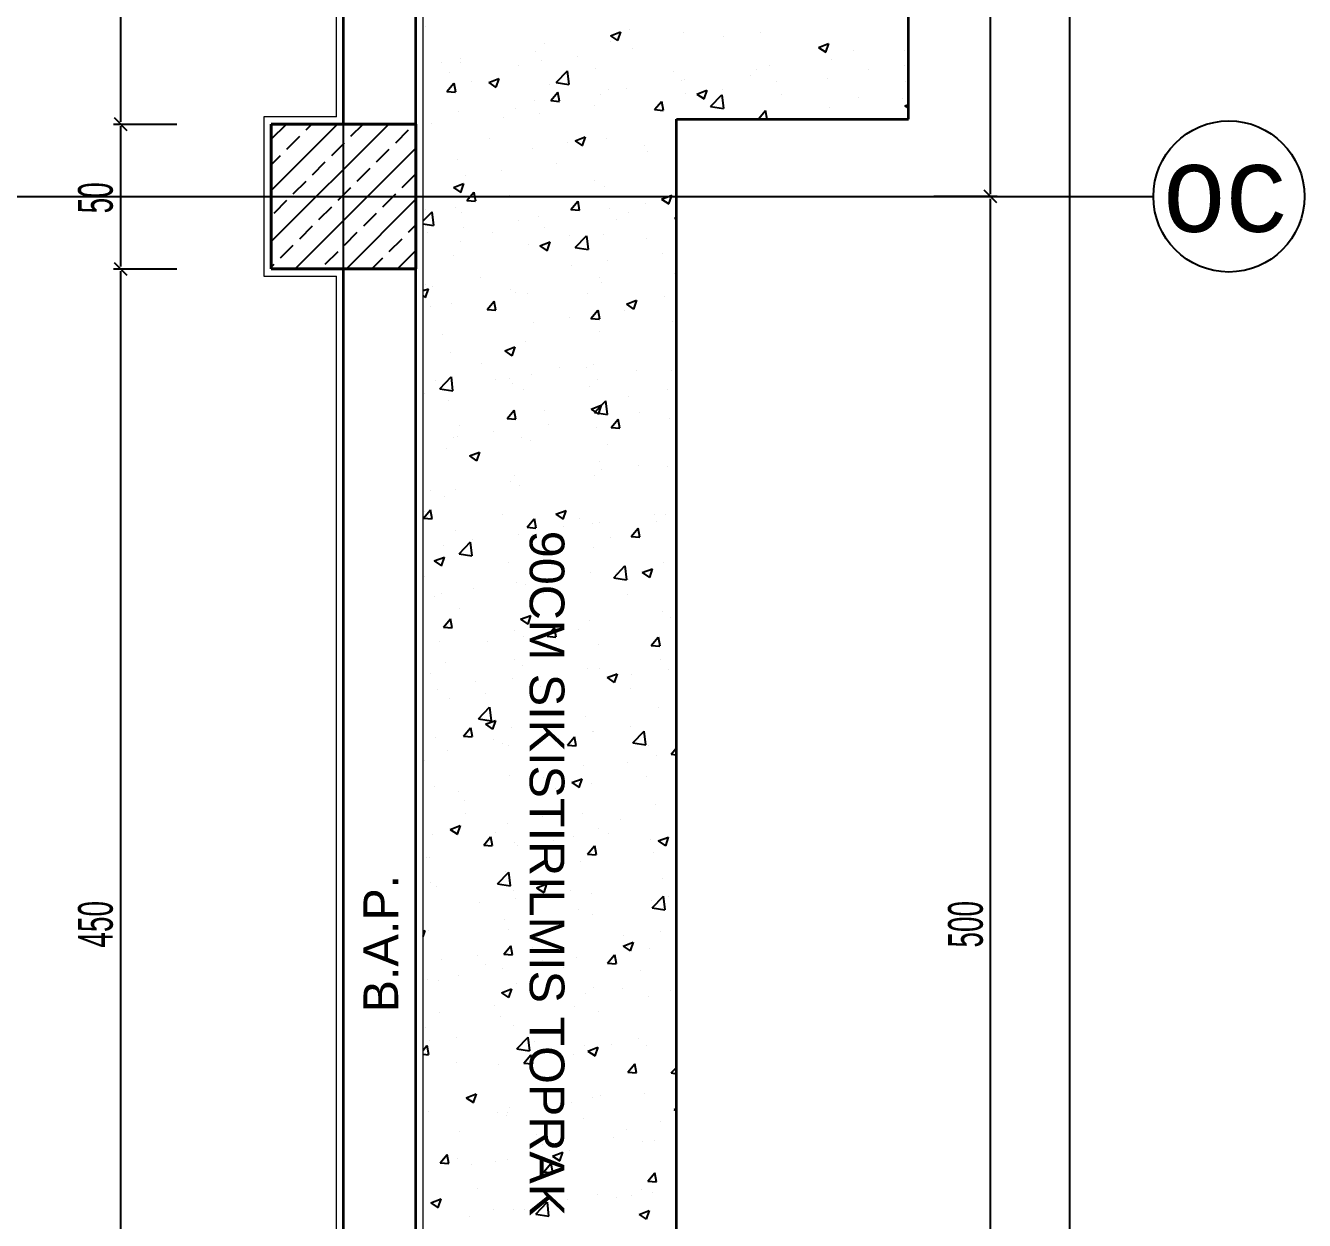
# Model space of a CAD drawing. Header units: inches. Extents: x -7543 to -822, y 102837 to 190349.
# Drawn here: x -836.2193 to -836.17515, y 102837.03215 to 102837.07339 of the extents above; entities that cross this region are included whole.
import ezdxf

# ---------------------------------------------------------------- set-up
doc = ezdxf.new("R2010")
doc.units = ezdxf.units.IN
doc.header["$MEASUREMENT"] = 0
doc.linetypes.add('DASHDOTX2', pattern=[2, 1, -0.5, 0, -0.5])
doc.layers.get('Defpoints').update_dxf_attribs({"lineweight": 25})
for name, color, linetype, lineweight in [('AKS', 1, 'Continuous', 25), ('ICOL', 55, 'Continuous', 25), ('KOLON', 2, 'Continuous', 40), ('SIVA', 150, 'Continuous', 15), ('TARAMA', 8, 'Continuous', 25), ('YAZI', 7, 'Continuous', 25)]:
    doc.layers.add(name, color=color, linetype=linetype, lineweight=lineweight)
doc.layers.add('DUVAR', color=7, linetype='Continuous', lineweight=35, true_color=0xfc4642)
doc.styles.add('ISIM', font='monos.ttf', dxfattribs={"width": 1.1, "height": 200})
doc.styles.add('OLCU', font='tromand.shx', dxfattribs={"width": 0.6, "height": 12})
doc.styles.add('TURKCE', font='arial.ttf')

msp = doc.modelspace()

# ---------------------------------------------------------------- linework, layer by layer
at = {"layer": 'AKS', "linetype": 'DASHDOTX2', "ltscale": 10}
for p, q in [((-836.208322, 102836.797308), (-836.208322, 102837.179379)), ((-836.333122, 102837.067493), (-836.180362, 102837.067493))]:
    msp.add_line(p, q, dxfattribs=at)
at = {"layer": 'AKS', "color": 0}
msp.add_circle((-836.177755, 102837.067493), 0.002608, dxfattribs=at)
at = {"layer": 'Defpoints'}
for p, q in [((-836.205822, 102837.169971), (-836.205822, 102836.814993)), ((-836.208322, 102837.069993), (-836.208322, 102837.114993)), ((-836.210822, 102837.064993), (-836.210822, 102837.069993)), ((-836.210822, 102837.069993), (-836.208322, 102837.069993)), ((-836.208322, 102837.064993), (-836.210822, 102837.064993)), ((-836.208322, 102837.019993), (-836.208322, 102837.064993))]:
    msp.add_line(p, q, dxfattribs=at)
at = {"layer": 'DUVAR'}
for p, q in [((-836.188822, 102837.070165), (-836.188822, 102837.114493)), ((-836.208322, 102837.069993), (-836.208322, 102837.087493)), ((-836.205822, 102837.069993), (-836.205822, 102837.079165)), ((-836.196822, 102837.019493), (-836.196822, 102837.070165)), ((-836.196822, 102837.070165), (-836.188822, 102837.070165)), ((-836.208322, 102837.019993), (-836.208322, 102837.064993)), ((-836.205822, 102837.019993), (-836.205822, 102837.064993))]:
    msp.add_line(p, q, dxfattribs=at)
at = {"layer": 'ICOL'}
for p, q in [((-836.183243, 102836.815071), (-836.183243, 102837.169893)), ((-836.185987, 102837.067571), (-836.185987, 102837.117415)), ((-836.216027, 102837.087415), (-836.216027, 102837.070071)), ((-836.216248, 102837.070214), (-836.215806, 102837.069772)), ((-836.216248, 102837.070214), (-836.215806, 102837.069772)), ((-836.216261, 102837.069993), (-836.214077, 102837.069993)), ((-836.216261, 102837.069993), (-836.214077, 102837.069993)), ((-836.216027, 102837.069915), (-836.216027, 102837.065071)), ((-836.185766, 102837.067272), (-836.186207, 102837.067714)), ((-836.185766, 102837.067272), (-836.186207, 102837.067714)), ((-836.185753, 102837.067493), (-836.187937, 102837.067493)), ((-836.185753, 102837.067493), (-836.187937, 102837.067493)), ((-836.185987, 102837.017571), (-836.185987, 102837.067415)), ((-836.216261, 102837.064993), (-836.214077, 102837.064993)), ((-836.216261, 102837.064993), (-836.214077, 102837.064993)), ((-836.216248, 102837.065214), (-836.215806, 102837.064772)), ((-836.216248, 102837.065214), (-836.215806, 102837.064772)), ((-836.216027, 102837.064915), (-836.216027, 102837.020071))]:
    msp.add_line(p, q, dxfattribs=at)
at = {"layer": 'KOLON'}
for p, q in [((-836.205822, 102837.069993), (-836.210822, 102837.069993)), ((-836.210822, 102837.069993), (-836.210822, 102837.064993)), ((-836.205822, 102837.064993), (-836.205822, 102837.069993)), ((-836.210822, 102837.064993), (-836.205822, 102837.064993))]:
    msp.add_line(p, q, dxfattribs=at)
at = {"layer": 'SIVA'}
for p, q in [((-836.208572, 102837.070243), (-836.208572, 102837.087793)), ((-836.205572, 102837.010743), (-836.205572, 102837.078915)), ((-836.208572, 102837.070243), (-836.211072, 102837.070243)), ((-836.211072, 102837.070243), (-836.211072, 102837.064743)), ((-836.211072, 102837.064743), (-836.208572, 102837.064743)), ((-836.208572, 102837.020243), (-836.208572, 102837.064743))]:
    msp.add_line(p, q, dxfattribs=at)
at = {"layer": 'TARAMA'}
for p, q in [((-836.205486, 102837.073364), (-836.205486, 102837.073364)), ((-836.198456, 102837.073267), (-836.198456, 102837.073267)), ((-836.199117, 102837.072832), (-836.199117, 102837.072832)), ((-836.19911, 102837.07304), (-836.19876, 102837.073174)), ((-836.19911, 102837.07304), (-836.198861, 102837.072872)), ((-836.198855, 102837.072872), (-836.198754, 102837.073174)), ((-836.196592, 102837.073152), (-836.196592, 102837.073152)), ((-836.195188, 102837.073004), (-836.195188, 102837.073004)), ((-836.193936, 102837.073169), (-836.193936, 102837.073169)), ((-836.201684, 102837.07248), (-836.201684, 102837.07248)), ((-836.201372, 102837.072767), (-836.201372, 102837.072767)), ((-836.198346, 102837.072588), (-836.198346, 102837.072588)), ((-836.191924, 102837.072639), (-836.191574, 102837.072774)), ((-836.191924, 102837.072639), (-836.191675, 102837.072472)), ((-836.191669, 102837.072472), (-836.191568, 102837.072774)), ((-836.190714, 102837.072519), (-836.190714, 102837.072519)), ((-836.188963, 102837.072535), (-836.188963, 102837.072535)), ((-836.204949, 102837.072133), (-836.204949, 102837.072133)), ((-836.204288, 102837.072266), (-836.204288, 102837.072266)), ((-836.204281, 102837.072105), (-836.204281, 102837.072105)), ((-836.20228, 102837.07202), (-836.20228, 102837.07202)), ((-836.201491, 102837.072174), (-836.201491, 102837.072174)), ((-836.20024, 102837.072339), (-836.20024, 102837.072339)), ((-836.19363, 102837.072018), (-836.19363, 102837.072018)), ((-836.191488, 102837.072215), (-836.191488, 102837.072215)), ((-836.188949, 102837.072026), (-836.188949, 102837.072026)), ((-836.204649, 102837.071758), (-836.204649, 102837.071758)), ((-836.203311, 102837.071427), (-836.202961, 102837.071562)), ((-836.203056, 102837.07126), (-836.202955, 102837.071562)), ((-836.200985, 102837.071427), (-836.200595, 102837.071833)), ((-836.200534, 102837.071357), (-836.200589, 102837.071832)), ((-836.199611, 102837.071907), (-836.199611, 102837.071907)), ((-836.196941, 102837.071794), (-836.196941, 102837.071794)), ((-836.196546, 102837.071518), (-836.196546, 102837.071518)), ((-836.194272, 102837.071681), (-836.194272, 102837.071681)), ((-836.194056, 102837.071863), (-836.194056, 102837.071863)), ((-836.191603, 102837.071569), (-836.191603, 102837.071569)), ((-836.1902, 102837.071862), (-836.1902, 102837.071862)), ((-836.204755, 102837.071116), (-836.204514, 102837.071404)), ((-836.204755, 102837.071116), (-836.204457, 102837.07109)), ((-836.204451, 102837.07109), (-836.204508, 102837.071404)), ((-836.203894, 102837.071461), (-836.203894, 102837.071461)), ((-836.203311, 102837.071427), (-836.203062, 102837.071259)), ((-836.201225, 102837.071348), (-836.201225, 102837.071348)), ((-836.201169, 102837.070803), (-836.200928, 102837.07109)), ((-836.200985, 102837.071427), (-836.20054, 102837.071358)), ((-836.200864, 102837.070777), (-836.200922, 102837.07109)), ((-836.199178, 102837.071168), (-836.199178, 102837.071168)), ((-836.198556, 102837.071235), (-836.198556, 102837.071235)), ((-836.196652, 102837.071488), (-836.196652, 102837.071488)), ((-836.196125, 102837.071027), (-836.195775, 102837.071161)), ((-836.195887, 102837.071123), (-836.195887, 102837.071123)), ((-836.19587, 102837.070859), (-836.195769, 102837.071161)), ((-836.195252, 102837.071197), (-836.195252, 102837.071197)), ((-836.193358, 102837.071446), (-836.193358, 102837.071446)), ((-836.188934, 102837.071456), (-836.188934, 102837.071456)), ((-836.201745, 102837.070816), (-836.201745, 102837.070816)), ((-836.201169, 102837.070803), (-836.20087, 102837.070776)), ((-836.199462, 102837.071017), (-836.199462, 102837.071017)), ((-836.197583, 102837.070489), (-836.197342, 102837.070776)), ((-836.197278, 102837.070463), (-836.197336, 102837.070776)), ((-836.196503, 102837.071032), (-836.196503, 102837.071032)), ((-836.196125, 102837.071027), (-836.195876, 102837.070859)), ((-836.195649, 102837.0706), (-836.195259, 102837.071006)), ((-836.195198, 102837.07053), (-836.195253, 102837.071005)), ((-836.193218, 102837.07101), (-836.193218, 102837.07101)), ((-836.190549, 102837.070897), (-836.190549, 102837.070897)), ((-836.189024, 102837.070871), (-836.189024, 102837.070871)), ((-836.18894, 102837.070626), (-836.188822, 102837.070672)), ((-836.18894, 102837.070626), (-836.188822, 102837.070547)), ((-836.204342, 102837.070441), (-836.204342, 102837.070441)), ((-836.202807, 102837.070202), (-836.202807, 102837.070202)), ((-836.202378, 102837.070517), (-836.202378, 102837.070517)), ((-836.201555, 102837.070367), (-836.201555, 102837.070367)), ((-836.199661, 102837.070616), (-836.199661, 102837.070616)), ((-836.197583, 102837.070489), (-836.197284, 102837.070463)), ((-836.195649, 102837.0706), (-836.195204, 102837.070531)), ((-836.194116, 102837.070198), (-836.194116, 102837.070198)), ((-836.193997, 102837.070175), (-836.193756, 102837.070462)), ((-836.193695, 102837.070165), (-836.19375, 102837.070462)), ((-836.191549, 102837.07055), (-836.191549, 102837.07055)), ((-836.189935, 102837.070165), (-836.189923, 102837.070178)), ((-836.189915, 102837.070165), (-836.189917, 102837.070177)), ((-836.210822, 102837.069468), (-836.210297, 102837.069993)), ((-836.210822, 102837.067701), (-836.208529, 102837.069993)), ((-836.210822, 102837.065933), (-836.206762, 102837.069993)), ((-836.209616, 102837.06979), (-836.209413, 102837.069993)), ((-836.208069, 102837.06957), (-836.207645, 102837.069993)), ((-836.206522, 102837.069349), (-836.20608, 102837.06979)), ((-836.205294, 102837.070016), (-836.205294, 102837.070016)), ((-836.193997, 102837.070175), (-836.19388, 102837.070165)), ((-836.210279, 102837.069128), (-836.209837, 102837.06957)), ((-836.208732, 102837.068907), (-836.20829, 102837.069349)), ((-836.203274, 102837.069478), (-836.203274, 102837.069478)), ((-836.200605, 102837.069365), (-836.200605, 102837.069365)), ((-836.200326, 102837.069414), (-836.199976, 102837.069549)), ((-836.200326, 102837.069414), (-836.200078, 102837.069246)), ((-836.200072, 102837.069247), (-836.19997, 102837.069549)), ((-836.199239, 102837.069503), (-836.199239, 102837.069503)), ((-836.210822, 102837.068584), (-836.2105, 102837.068907)), ((-836.209994, 102837.064993), (-836.205822, 102837.069165)), ((-836.207185, 102837.068686), (-836.206743, 102837.069128)), ((-836.201806, 102837.069151), (-836.201806, 102837.069151)), ((-836.197936, 102837.069253), (-836.197936, 102837.069253)), ((-836.197819, 102837.06906), (-836.197819, 102837.06906)), ((-836.209395, 102837.068244), (-836.208953, 102837.068686)), ((-836.207848, 102837.068023), (-836.207406, 102837.068465)), ((-836.204403, 102837.068776), (-836.204403, 102837.068776)), ((-836.200977, 102837.068644), (-836.200977, 102837.068644)), ((-836.210058, 102837.067581), (-836.209616, 102837.068023)), ((-836.206301, 102837.067802), (-836.205859, 102837.068244)), ((-836.204122, 102837.06823), (-836.204122, 102837.06823)), ((-836.20287, 102837.068395), (-836.20287, 102837.068395)), ((-836.199669, 102837.068034), (-836.199669, 102837.068034)), ((-836.208511, 102837.06736), (-836.208069, 102837.067802)), ((-836.206964, 102837.067139), (-836.206522, 102837.067581)), ((-836.204527, 102837.067801), (-836.204177, 102837.067936)), ((-836.204527, 102837.067801), (-836.204279, 102837.067634)), ((-836.204273, 102837.067634), (-836.204171, 102837.067936)), ((-836.203946, 102837.067493), (-836.203821, 102837.067643)), ((-836.203787, 102837.067493), (-836.203815, 102837.067643)), ((-836.202585, 102837.067533), (-836.202585, 102837.067533)), ((-836.1993, 102837.067839), (-836.1993, 102837.067839)), ((-836.197102, 102837.067493), (-836.196992, 102837.067535)), ((-836.197, 102837.067493), (-836.196986, 102837.067536)), ((-836.210721, 102837.066918), (-836.210279, 102837.06736)), ((-836.209174, 102837.066697), (-836.208732, 102837.067139)), ((-836.208226, 102837.064993), (-836.205822, 102837.067397)), ((-836.204464, 102837.067112), (-836.204464, 102837.067112)), ((-836.204062, 102837.067355), (-836.203946, 102837.067493)), ((-836.204062, 102837.067355), (-836.203763, 102837.067329)), ((-836.203757, 102837.067329), (-836.203787, 102837.067493)), ((-836.201867, 102837.067487), (-836.201867, 102837.067487)), ((-836.200475, 102837.067042), (-836.200234, 102837.067329)), ((-836.200171, 102837.067016), (-836.200228, 102837.067329)), ((-836.199134, 102837.067088), (-836.199134, 102837.067088)), ((-836.197882, 102837.067253), (-836.197882, 102837.067253)), ((-836.197342, 102837.067401), (-836.197102, 102837.067493)), ((-836.197342, 102837.067401), (-836.197093, 102837.067233)), ((-836.197087, 102837.067233), (-836.197, 102837.067493)), ((-836.207627, 102837.066476), (-836.207185, 102837.066918)), ((-836.205572, 102837.066646), (-836.205269, 102837.066963)), ((-836.205501, 102837.067033), (-836.205501, 102837.067033)), ((-836.205207, 102837.066487), (-836.205263, 102837.066962)), ((-836.204248, 102837.066923), (-836.204248, 102837.066923)), ((-836.202292, 102837.066672), (-836.202292, 102837.066672)), ((-836.201579, 102837.06681), (-836.201579, 102837.06681)), ((-836.200475, 102837.067042), (-836.200177, 102837.067015)), ((-836.19891, 102837.066698), (-836.19891, 102837.066698)), ((-836.198471, 102837.066936), (-836.198471, 102837.066936)), ((-836.196889, 102837.066728), (-836.196822, 102837.066808)), ((-836.196889, 102837.066728), (-836.196822, 102837.066722)), ((-836.209837, 102837.066034), (-836.209395, 102837.066476)), ((-836.20829, 102837.065813), (-836.207848, 102837.066255)), ((-836.20608, 102837.066255), (-836.205822, 102837.066513)), ((-836.205572, 102837.066543), (-836.205213, 102837.066488)), ((-836.205437, 102837.066258), (-836.205437, 102837.066258)), ((-836.204186, 102837.066423), (-836.204186, 102837.066423)), ((-836.203194, 102837.066252), (-836.203194, 102837.066252)), ((-836.201387, 102837.066435), (-836.201387, 102837.066435)), ((-836.196835, 102837.066495), (-836.196835, 102837.066495)), ((-836.2105, 102837.065371), (-836.210058, 102837.065813)), ((-836.206743, 102837.065592), (-836.206301, 102837.066034)), ((-836.204302, 102837.065935), (-836.204302, 102837.065935)), ((-836.201928, 102837.065822), (-836.201928, 102837.065822)), ((-836.201543, 102837.065788), (-836.201193, 102837.065923)), ((-836.201543, 102837.065788), (-836.201294, 102837.065621)), ((-836.201288, 102837.065621), (-836.201187, 102837.065923)), ((-836.200525, 102837.066139), (-836.200525, 102837.066139)), ((-836.200322, 102837.065729), (-836.199932, 102837.066135)), ((-836.199871, 102837.065659), (-836.199926, 102837.066134)), ((-836.19936, 102837.066174), (-836.19936, 102837.066174)), ((-836.197856, 102837.066026), (-836.197856, 102837.066026)), ((-836.208953, 102837.06515), (-836.208511, 102837.065592)), ((-836.207342, 102837.064993), (-836.206964, 102837.065371)), ((-836.206458, 102837.064993), (-836.205822, 102837.065629)), ((-836.204525, 102837.065448), (-836.204525, 102837.065448)), ((-836.200322, 102837.065729), (-836.199877, 102837.06566)), ((-836.197304, 102837.06553), (-836.197304, 102837.06553)), ((-836.210822, 102837.065049), (-836.210721, 102837.06515)), ((-836.20045, 102837.065116), (-836.20045, 102837.065116)), ((-836.199198, 102837.06528), (-836.199198, 102837.06528)), ((-836.205501, 102837.064451), (-836.205501, 102837.064451)), ((-836.203607, 102837.0647), (-836.203607, 102837.0647)), ((-836.199477, 102837.064686), (-836.199477, 102837.064686)), ((-836.199421, 102837.06451), (-836.199421, 102837.06451)), ((-836.196896, 102837.06483), (-836.196896, 102837.06483)), ((-836.205572, 102837.064242), (-836.205394, 102837.06431)), ((-836.205572, 102837.06406), (-836.205495, 102837.064008)), ((-836.205489, 102837.064008), (-836.205388, 102837.06431)), ((-836.205243, 102837.064382), (-836.205243, 102837.064382)), ((-836.202574, 102837.064269), (-836.202574, 102837.064269)), ((-836.202393, 102837.064185), (-836.202393, 102837.064185)), ((-836.201988, 102837.064158), (-836.201988, 102837.064158)), ((-836.199905, 102837.064156), (-836.199905, 102837.064156)), ((-836.197235, 102837.064043), (-836.197235, 102837.064043)), ((-836.205309, 102837.063685), (-836.205309, 102837.063685)), ((-836.204585, 102837.063783), (-836.204585, 102837.063783)), ((-836.203368, 102837.063594), (-836.203127, 102837.063882)), ((-836.203368, 102837.063594), (-836.203069, 102837.063568)), ((-836.203063, 102837.063568), (-836.203121, 102837.063882)), ((-836.199782, 102837.063281), (-836.199541, 102837.063568)), ((-836.199477, 102837.063255), (-836.199535, 102837.063568)), ((-836.19862, 102837.063558), (-836.19862, 102837.063558)), ((-836.198558, 102837.063775), (-836.198208, 102837.06391)), ((-836.198558, 102837.063775), (-836.19831, 102837.063608)), ((-836.198304, 102837.063608), (-836.198202, 102837.06391)), ((-836.201765, 102837.063144), (-836.201765, 102837.063144)), ((-836.200513, 102837.063308), (-836.200513, 102837.063308)), ((-836.199782, 102837.063281), (-836.199483, 102837.063254)), ((-836.196956, 102837.063166), (-836.196956, 102837.063166)), ((-836.204923, 102837.062728), (-836.204923, 102837.062728)), ((-836.199482, 102837.062846), (-836.199482, 102837.062846)), ((-836.202759, 102837.062163), (-836.202409, 102837.062297)), ((-836.202505, 102837.061995), (-836.202403, 102837.062297)), ((-836.202049, 102837.062493), (-836.202049, 102837.062493)), ((-836.204646, 102837.062119), (-836.204646, 102837.062119)), ((-836.202759, 102837.062163), (-836.202511, 102837.061995)), ((-836.203547, 102837.061714), (-836.203547, 102837.061714)), ((-836.200878, 102837.061601), (-836.200878, 102837.061601)), ((-836.199935, 102837.061586), (-836.199935, 102837.061586)), ((-836.199683, 102837.061702), (-836.199683, 102837.061702)), ((-836.198209, 102837.061488), (-836.198209, 102837.061488)), ((-836.197017, 102837.061501), (-836.197017, 102837.061501)), ((-836.205162, 102837.061155), (-836.205162, 102837.061155)), ((-836.204995, 102837.060858), (-836.204606, 102837.061264)), ((-836.204544, 102837.060789), (-836.2046, 102837.061263)), ((-836.20308, 102837.061172), (-836.20308, 102837.061172)), ((-836.202599, 102837.061202), (-836.202599, 102837.061202)), ((-836.202493, 102837.061042), (-836.202493, 102837.061042)), ((-836.201829, 102837.061336), (-836.201829, 102837.061336)), ((-836.199824, 102837.06093), (-836.199824, 102837.06093)), ((-836.199543, 102837.061181), (-836.199543, 102837.061181)), ((-836.205515, 102837.060701), (-836.205515, 102837.060701)), ((-836.204995, 102837.060858), (-836.20455, 102837.060789)), ((-836.20211, 102837.060829), (-836.20211, 102837.060829)), ((-836.198485, 102837.060605), (-836.198485, 102837.060605)), ((-836.197155, 102837.060817), (-836.197155, 102837.060817)), ((-836.204707, 102837.060454), (-836.204707, 102837.060454)), ((-836.202674, 102837.059833), (-836.202433, 102837.060121)), ((-836.202369, 102837.059807), (-836.202427, 102837.060121)), ((-836.201401, 102837.060104), (-836.201401, 102837.060104)), ((-836.199775, 102837.06015), (-836.199425, 102837.060284)), ((-836.199775, 102837.06015), (-836.199526, 102837.059982)), ((-836.199659, 102837.060031), (-836.19927, 102837.060437)), ((-836.199659, 102837.060031), (-836.199214, 102837.059962)), ((-836.19952, 102837.059982), (-836.199419, 102837.060284)), ((-836.199208, 102837.059961), (-836.199263, 102837.060436)), ((-836.198092, 102837.060029), (-836.198092, 102837.060029)), ((-836.196841, 102837.060194), (-836.196841, 102837.060194)), ((-836.204317, 102837.059603), (-836.204317, 102837.059603)), ((-836.202674, 102837.059833), (-836.202375, 102837.059807)), ((-836.20125, 102837.059614), (-836.20125, 102837.059614)), ((-836.199088, 102837.05952), (-836.198847, 102837.059807)), ((-836.198783, 102837.059494), (-836.198841, 102837.059807)), ((-836.197078, 102837.059837), (-836.197078, 102837.059837)), ((-836.204542, 102837.059172), (-836.204542, 102837.059172)), ((-836.204396, 102837.059199), (-836.204396, 102837.059199)), ((-836.203144, 102837.059364), (-836.203144, 102837.059364)), ((-836.202171, 102837.059165), (-836.202171, 102837.059165)), ((-836.199604, 102837.059517), (-836.199604, 102837.059517)), ((-836.199088, 102837.05952), (-836.198789, 102837.059494)), ((-836.204768, 102837.05879), (-836.204768, 102837.05879)), ((-836.201873, 102837.05906), (-836.201873, 102837.05906)), ((-836.199204, 102837.058947), (-836.199204, 102837.058947)), ((-836.203976, 102837.058537), (-836.203626, 102837.058671)), ((-836.203976, 102837.058537), (-836.203727, 102837.058369)), ((-836.203721, 102837.058369), (-836.20362, 102837.058671)), ((-836.199492, 102837.058354), (-836.199492, 102837.058354)), ((-836.202408, 102837.057854), (-836.202408, 102837.057854)), ((-836.199664, 102837.057852), (-836.199664, 102837.057852)), ((-836.199408, 102837.058057), (-836.199408, 102837.058057)), ((-836.198156, 102837.058222), (-836.198156, 102837.058222)), ((-836.197139, 102837.058172), (-836.197139, 102837.058172)), ((-836.204459, 102837.057392), (-836.204459, 102837.057392)), ((-836.202566, 102837.057642), (-836.202566, 102837.057642)), ((-836.202232, 102837.0575), (-836.202232, 102837.0575)), ((-836.205324, 102837.057353), (-836.205324, 102837.057353)), ((-836.204829, 102837.057125), (-836.204829, 102837.057125)), ((-836.205567, 102837.056386), (-836.205326, 102837.056673)), ((-836.205516, 102837.056617), (-836.205516, 102837.056617)), ((-836.205262, 102837.05636), (-836.20532, 102837.056674)), ((-836.202847, 102837.056505), (-836.202847, 102837.056505)), ((-836.200991, 102837.056524), (-836.200641, 102837.056658)), ((-836.200991, 102837.056524), (-836.200743, 102837.056356)), ((-836.200737, 102837.056356), (-836.200635, 102837.056658)), ((-836.197578, 102837.056499), (-836.197578, 102837.056499)), ((-836.1972, 102837.056508), (-836.1972, 102837.056508)), ((-836.205567, 102837.056386), (-836.205268, 102837.05636)), ((-836.20198, 102837.056072), (-836.201739, 102837.05636)), ((-836.20198, 102837.056072), (-836.201682, 102837.056046)), ((-836.201676, 102837.056046), (-836.201733, 102837.05636)), ((-836.200723, 102837.056085), (-836.200723, 102837.056085)), ((-836.200178, 102837.056392), (-836.200178, 102837.056392)), ((-836.199725, 102837.056188), (-836.199725, 102837.056188)), ((-836.199471, 102837.05625), (-836.199471, 102837.05625)), ((-836.197508, 102837.056279), (-836.197508, 102837.056279)), ((-836.204462, 102837.055946), (-836.204462, 102837.055946)), ((-836.203881, 102837.055669), (-836.203881, 102837.055669)), ((-836.202292, 102837.055836), (-836.202292, 102837.055836)), ((-836.201792, 102837.055833), (-836.201792, 102837.055833)), ((-836.199123, 102837.05572), (-836.199123, 102837.05572)), ((-836.198394, 102837.055759), (-836.198153, 102837.056046)), ((-836.198394, 102837.055759), (-836.198095, 102837.055733)), ((-836.198089, 102837.055733), (-836.198147, 102837.056046)), ((-836.204889, 102837.055461), (-836.204889, 102837.055461)), ((-836.204332, 102837.05516), (-836.203943, 102837.055566)), ((-836.203882, 102837.05509), (-836.203937, 102837.055565)), ((-836.199698, 102837.055371), (-836.199698, 102837.055371)), ((-836.205193, 102837.054911), (-836.204842, 102837.055046)), ((-836.205193, 102837.054911), (-836.204944, 102837.054743)), ((-836.204938, 102837.054744), (-836.204837, 102837.055046)), ((-836.204332, 102837.05516), (-836.203888, 102837.055091)), ((-836.202614, 102837.05487), (-836.202614, 102837.05487)), ((-836.198996, 102837.054333), (-836.198607, 102837.054739)), ((-836.198545, 102837.054263), (-836.198601, 102837.054738)), ((-836.19726, 102837.054843), (-836.19726, 102837.054843)), ((-836.20553, 102837.05437), (-836.20553, 102837.05437)), ((-836.199786, 102837.054523), (-836.199786, 102837.054523)), ((-836.198996, 102837.054333), (-836.198551, 102837.054264)), ((-836.198893, 102837.054527), (-836.198893, 102837.054527)), ((-836.198007, 102837.054511), (-836.197657, 102837.054645)), ((-836.198007, 102837.054511), (-836.197758, 102837.054343)), ((-836.197752, 102837.054343), (-836.197651, 102837.054645)), ((-836.203841, 102837.053963), (-836.203841, 102837.053963)), ((-836.202353, 102837.054171), (-836.202353, 102837.054171)), ((-836.202039, 102837.054113), (-836.202039, 102837.054113)), ((-836.201172, 102837.05385), (-836.201172, 102837.05385)), ((-836.200787, 102837.054278), (-836.200787, 102837.054278)), ((-836.1985, 102837.054273), (-836.1985, 102837.054273)), ((-836.205196, 102837.053697), (-836.205196, 102837.053697)), ((-836.20495, 102837.053796), (-836.20495, 102837.053796)), ((-836.201416, 102837.053773), (-836.201416, 102837.053773)), ((-836.198503, 102837.053738), (-836.198503, 102837.053738)), ((-836.204332, 102837.053272), (-836.204332, 102837.053272)), ((-836.202208, 102837.052898), (-836.201858, 102837.053032)), ((-836.201953, 102837.05273), (-836.201852, 102837.053033)), ((-836.197321, 102837.053179), (-836.197321, 102837.053179)), ((-836.197051, 102837.052971), (-836.197051, 102837.052971)), ((-836.204873, 102837.052625), (-836.204632, 102837.052913)), ((-836.204873, 102837.052625), (-836.204574, 102837.052599)), ((-836.204568, 102837.052599), (-836.204626, 102837.052913)), ((-836.202208, 102837.052898), (-836.201959, 102837.05273)), ((-836.201287, 102837.052312), (-836.201046, 102837.052599)), ((-836.200982, 102837.052286), (-836.20104, 102837.052599)), ((-836.200209, 102837.052555), (-836.200209, 102837.052555)), ((-836.199847, 102837.052859), (-836.199847, 102837.052859)), ((-836.205011, 102837.052132), (-836.205011, 102837.052132)), ((-836.203354, 102837.052141), (-836.203354, 102837.052141)), ((-836.202414, 102837.052507), (-836.202414, 102837.052507)), ((-836.202102, 102837.052306), (-836.202102, 102837.052306)), ((-836.201287, 102837.052312), (-836.200988, 102837.052285)), ((-836.1977, 102837.051998), (-836.197459, 102837.052285)), ((-836.197396, 102837.051972), (-836.197453, 102837.052285)), ((-836.199506, 102837.052023), (-836.199506, 102837.052023)), ((-836.1977, 102837.051998), (-836.197402, 102837.051972)), ((-836.204815, 102837.051408), (-836.204815, 102837.051408)), ((-836.202422, 102837.051522), (-836.202422, 102837.051522)), ((-836.202146, 102837.051295), (-836.202146, 102837.051295)), ((-836.199908, 102837.051194), (-836.199908, 102837.051194)), ((-836.197382, 102837.051514), (-836.197382, 102837.051514)), ((-836.205338, 102837.051022), (-836.205338, 102837.051022)), ((-836.202475, 102837.050842), (-836.202475, 102837.050842)), ((-836.199477, 102837.051183), (-836.199477, 102837.051183)), ((-836.199224, 102837.050885), (-836.198873, 102837.051019)), ((-836.199224, 102837.050885), (-836.198975, 102837.050717)), ((-836.198969, 102837.050717), (-836.198867, 102837.051019)), ((-836.198366, 102837.050999), (-836.198366, 102837.050999)), ((-836.197114, 102837.051164), (-836.197114, 102837.051164)), ((-836.205072, 102837.050467), (-836.205072, 102837.050467)), ((-836.203761, 102837.050737), (-836.203761, 102837.050737)), ((-836.203418, 102837.050334), (-836.203418, 102837.050334)), ((-836.201524, 102837.050583), (-836.201524, 102837.050583)), ((-836.201092, 102837.050624), (-836.201092, 102837.050624)), ((-836.198423, 102837.050511), (-836.198423, 102837.050511)), ((-836.204669, 102837.050169), (-836.204669, 102837.050169)), ((-836.203669, 102837.049462), (-836.20328, 102837.049868)), ((-836.203219, 102837.049392), (-836.203274, 102837.049867)), ((-836.203669, 102837.049462), (-836.203225, 102837.049393)), ((-836.199968, 102837.04953), (-836.199968, 102837.04953)), ((-836.197443, 102837.04985), (-836.197443, 102837.04985)), ((-836.204179, 102837.048864), (-836.203938, 102837.049152)), ((-836.203874, 102837.048838), (-836.203932, 102837.049152)), ((-836.203425, 102837.049272), (-836.203075, 102837.049407)), ((-836.203425, 102837.049272), (-836.203176, 102837.049105)), ((-836.20317, 102837.049105), (-836.203069, 102837.049407)), ((-836.202536, 102837.049178), (-836.202536, 102837.049178)), ((-836.199713, 102837.049039), (-836.199713, 102837.049039)), ((-836.199681, 102837.049027), (-836.199681, 102837.049027)), ((-836.19843, 102837.049192), (-836.19843, 102837.049192)), ((-836.198333, 102837.048634), (-836.197944, 102837.04904)), ((-836.197882, 102837.048565), (-836.197938, 102837.04904)), ((-836.205133, 102837.048803), (-836.205133, 102837.048803)), ((-836.204179, 102837.048864), (-836.20388, 102837.048838)), ((-836.203141, 102837.048754), (-836.203141, 102837.048754)), ((-836.202839, 102837.048611), (-836.202839, 102837.048611)), ((-836.200593, 102837.048551), (-836.200352, 102837.048838)), ((-836.200593, 102837.048551), (-836.200294, 102837.048524)), ((-836.200472, 102837.048641), (-836.200472, 102837.048641)), ((-836.200288, 102837.048525), (-836.200346, 102837.048838)), ((-836.198333, 102837.048634), (-836.197888, 102837.048566)), ((-836.204733, 102837.048362), (-836.204733, 102837.048362)), ((-836.202629, 102837.048539), (-836.202629, 102837.048539)), ((-836.197803, 102837.048528), (-836.197803, 102837.048528)), ((-836.197504, 102837.048185), (-836.197504, 102837.048185)), ((-836.197007, 102837.048237), (-836.196822, 102837.048457)), ((-836.197007, 102837.048237), (-836.196822, 102837.048221)), ((-836.205545, 102837.048038), (-836.205545, 102837.048038)), ((-836.200029, 102837.047865), (-836.200029, 102837.047865)), ((-836.198515, 102837.047942), (-836.198515, 102837.047942)), ((-836.202596, 102837.047513), (-836.202596, 102837.047513)), ((-836.201431, 102837.047441), (-836.201431, 102837.047441)), ((-836.20044, 102837.047259), (-836.20009, 102837.047394)), ((-836.20044, 102837.047259), (-836.200191, 102837.047091)), ((-836.200185, 102837.047092), (-836.200084, 102837.047394)), ((-836.199745, 102837.04722), (-836.199745, 102837.04722)), ((-836.197851, 102837.047469), (-836.197851, 102837.047469)), ((-836.205193, 102837.047138), (-836.205193, 102837.047138)), ((-836.204347, 102837.046941), (-836.204347, 102837.046941)), ((-836.200997, 102837.047055), (-836.200997, 102837.047055)), ((-836.204155, 102837.046639), (-836.204155, 102837.046639)), ((-836.197564, 102837.046521), (-836.197564, 102837.046521)), ((-836.204114, 102837.046199), (-836.204114, 102837.046199)), ((-836.201445, 102837.046086), (-836.201445, 102837.046086)), ((-836.20009, 102837.046201), (-836.20009, 102837.046201)), ((-836.198776, 102837.045973), (-836.198776, 102837.045973)), ((-836.205254, 102837.045474), (-836.205254, 102837.045474)), ((-836.204641, 102837.045647), (-836.204291, 102837.045781)), ((-836.204641, 102837.045647), (-836.204392, 102837.045479)), ((-836.204387, 102837.045479), (-836.204285, 102837.045781)), ((-836.20306, 102837.045527), (-836.20306, 102837.045527)), ((-836.202657, 102837.045849), (-836.202657, 102837.045849)), ((-836.199521, 102837.045691), (-836.199521, 102837.045691)), ((-836.199167, 102837.045497), (-836.199167, 102837.045497)), ((-836.203485, 102837.045103), (-836.203244, 102837.045391)), ((-836.203485, 102837.045103), (-836.203187, 102837.045077)), ((-836.203181, 102837.045077), (-836.203239, 102837.045391)), ((-836.202437, 102837.045191), (-836.202437, 102837.045191)), ((-836.202312, 102837.045083), (-836.202312, 102837.045083)), ((-836.20106, 102837.045247), (-836.20106, 102837.045247)), ((-836.200391, 102837.045414), (-836.200391, 102837.045414)), ((-836.199899, 102837.04479), (-836.199658, 102837.045077)), ((-836.199594, 102837.044764), (-836.199652, 102837.045077)), ((-836.197722, 102837.045302), (-836.197722, 102837.045302)), ((-836.197456, 102837.045246), (-836.197105, 102837.04538)), ((-836.197456, 102837.045246), (-836.197207, 102837.045078)), ((-836.197201, 102837.045078), (-836.197099, 102837.045381)), ((-836.20547, 102837.044667), (-836.20547, 102837.044667)), ((-836.205353, 102837.04469), (-836.205353, 102837.04469)), ((-836.199899, 102837.04479), (-836.1996, 102837.044763)), ((-836.197625, 102837.044856), (-836.197625, 102837.044856)), ((-836.203006, 102837.043764), (-836.202617, 102837.04417)), ((-836.202718, 102837.044184), (-836.202718, 102837.044184)), ((-836.202556, 102837.043694), (-836.202611, 102837.044169)), ((-836.200151, 102837.044536), (-836.200151, 102837.044536)), ((-836.205315, 102837.043809), (-836.205315, 102837.043809)), ((-836.203006, 102837.043764), (-836.202562, 102837.043695)), ((-836.201657, 102837.043633), (-836.201307, 102837.043768)), ((-836.201402, 102837.043466), (-836.201301, 102837.043768)), ((-836.197324, 102837.04394), (-836.197324, 102837.04394)), ((-836.205109, 102837.043657), (-836.205109, 102837.043657)), ((-836.20244, 102837.043545), (-836.20244, 102837.043545)), ((-836.202376, 102837.043275), (-836.202376, 102837.043275)), ((-836.201657, 102837.043633), (-836.201408, 102837.043466)), ((-836.200482, 102837.043525), (-836.200482, 102837.043525)), ((-836.199771, 102837.043432), (-836.199771, 102837.043432)), ((-836.19767, 102837.042936), (-836.197281, 102837.043342)), ((-836.19722, 102837.042866), (-836.197275, 102837.043341)), ((-836.197102, 102837.043319), (-836.197102, 102837.043319)), ((-836.203627, 102837.043111), (-836.203627, 102837.043111)), ((-836.200212, 102837.042872), (-836.200212, 102837.042872)), ((-836.197686, 102837.043192), (-836.197686, 102837.043192)), ((-836.19767, 102837.042936), (-836.197226, 102837.042867)), ((-836.202779, 102837.04252), (-836.202779, 102837.04252)), ((-836.199728, 102837.042708), (-836.199728, 102837.042708)), ((-836.205572, 102837.042131), (-836.205508, 102837.042155)), ((-836.205572, 102837.041946), (-836.205502, 102837.042155)), ((-836.205376, 102837.042145), (-836.205376, 102837.042145)), ((-836.202644, 102837.042207), (-836.202644, 102837.042207)), ((-836.19864, 102837.041968), (-836.19864, 102837.041968)), ((-836.197388, 102837.042133), (-836.197388, 102837.042133)), ((-836.20556, 102837.041707), (-836.20556, 102837.041707)), ((-836.202792, 102837.041342), (-836.202551, 102837.04163)), ((-836.202487, 102837.041316), (-836.202545, 102837.04163)), ((-836.201797, 102837.041553), (-836.201797, 102837.041553)), ((-836.198672, 102837.04162), (-836.198322, 102837.041755)), ((-836.198672, 102837.04162), (-836.198423, 102837.041453)), ((-836.19853, 102837.04161), (-836.19853, 102837.04161)), ((-836.198417, 102837.041453), (-836.198316, 102837.041755)), ((-836.197747, 102837.041528), (-836.197747, 102837.041528)), ((-836.204943, 102837.041139), (-836.204943, 102837.041139)), ((-836.203691, 102837.041303), (-836.203691, 102837.041303)), ((-836.202792, 102837.041342), (-836.202493, 102837.041316)), ((-836.201446, 102837.04111), (-836.201446, 102837.04111)), ((-836.200272, 102837.041207), (-836.200272, 102837.041207)), ((-836.199205, 102837.041029), (-836.198964, 102837.041316)), ((-836.198901, 102837.041003), (-836.198958, 102837.041316)), ((-836.204361, 102837.040609), (-836.204361, 102837.040609)), ((-836.203414, 102837.04099), (-836.203414, 102837.04099)), ((-836.20284, 102837.040855), (-836.20284, 102837.040855)), ((-836.200745, 102837.040877), (-836.200745, 102837.040877)), ((-836.199205, 102837.041029), (-836.198907, 102837.041002)), ((-836.198076, 102837.040764), (-836.198076, 102837.040764)), ((-836.205437, 102837.040481), (-836.205437, 102837.040481)), ((-836.205029, 102837.040431), (-836.205029, 102837.040431)), ((-836.20236, 102837.040318), (-836.20236, 102837.040318)), ((-836.19969, 102837.040205), (-836.19969, 102837.040205)), ((-836.198703, 102837.040161), (-836.198703, 102837.040161)), ((-836.202873, 102837.040008), (-836.202523, 102837.040142)), ((-836.202873, 102837.040008), (-836.202625, 102837.03984)), ((-836.202619, 102837.03984), (-836.202517, 102837.040142)), ((-836.199955, 102837.039996), (-836.199955, 102837.039996)), ((-836.197808, 102837.039863), (-836.197808, 102837.039863)), ((-836.197021, 102837.040092), (-836.197021, 102837.040092)), ((-836.205006, 102837.039331), (-836.205006, 102837.039331)), ((-836.203113, 102837.039581), (-836.203113, 102837.039581)), ((-836.200333, 102837.039543), (-836.200333, 102837.039543)), ((-836.199536, 102837.03936), (-836.199536, 102837.03936)), ((-836.2029, 102837.039191), (-836.2029, 102837.039191)), ((-836.202452, 102837.038859), (-836.202452, 102837.038859)), ((-836.205497, 102837.038816), (-836.205497, 102837.038816)), ((-836.204409, 102837.038448), (-836.204409, 102837.038448)), ((-836.202344, 102837.038066), (-836.201954, 102837.038472)), ((-836.201893, 102837.037996), (-836.201948, 102837.038471)), ((-836.198125, 102837.038438), (-836.198125, 102837.038438)), ((-836.205572, 102837.038029), (-836.205443, 102837.038182)), ((-836.205379, 102837.037869), (-836.205437, 102837.038183)), ((-836.205368, 102837.038359), (-836.205368, 102837.038359)), ((-836.202344, 102837.038066), (-836.201899, 102837.037997)), ((-836.201739, 102837.038335), (-836.201739, 102837.038335)), ((-836.20127, 102837.038024), (-836.20127, 102837.038024)), ((-836.200019, 102837.038189), (-836.200019, 102837.038189)), ((-836.199889, 102837.037995), (-836.199539, 102837.038129)), ((-836.199889, 102837.037995), (-836.19964, 102837.037827)), ((-836.199634, 102837.037827), (-836.199533, 102837.038129)), ((-836.19907, 102837.038222), (-836.19907, 102837.038222)), ((-836.197868, 102837.038199), (-836.197868, 102837.038199)), ((-836.205572, 102837.037885), (-836.205385, 102837.037869)), ((-836.204428, 102837.037609), (-836.204428, 102837.037609)), ((-836.202961, 102837.037526), (-836.202961, 102837.037526)), ((-836.202098, 102837.037581), (-836.201857, 102837.037869)), ((-836.202098, 102837.037581), (-836.201799, 102837.037555)), ((-836.201793, 102837.037555), (-836.201851, 102837.037869)), ((-836.200394, 102837.037879), (-836.200394, 102837.037879)), ((-836.198512, 102837.037268), (-836.198271, 102837.037555)), ((-836.198207, 102837.037242), (-836.198265, 102837.037555)), ((-836.205558, 102837.037152), (-836.205558, 102837.037152)), ((-836.198512, 102837.037268), (-836.198213, 102837.037242)), ((-836.197007, 102837.037238), (-836.196822, 102837.037431)), ((-836.197007, 102837.037238), (-836.196822, 102837.037209)), ((-836.196826, 102837.036877), (-836.196826, 102837.036877)), ((-836.20409, 102837.036382), (-836.20374, 102837.036516)), ((-836.20409, 102837.036382), (-836.203841, 102837.036214)), ((-836.203835, 102837.036214), (-836.203734, 102837.036516)), ((-836.201334, 102837.036217), (-836.201334, 102837.036217)), ((-836.200455, 102837.036214), (-836.200455, 102837.036214)), ((-836.199742, 102837.036377), (-836.199742, 102837.036377)), ((-836.19944, 102837.036466), (-836.19944, 102837.036466)), ((-836.197929, 102837.036534), (-836.197929, 102837.036534)), ((-836.205382, 102837.035893), (-836.205382, 102837.035893)), ((-836.203022, 102837.035862), (-836.203022, 102837.035862)), ((-836.202713, 102837.03578), (-836.202713, 102837.03578)), ((-836.202658, 102837.035876), (-836.202658, 102837.035876)), ((-836.202586, 102837.036052), (-836.202586, 102837.036052)), ((-836.196904, 102837.035981), (-836.196822, 102837.036013)), ((-836.196904, 102837.035981), (-836.196822, 102837.035926)), ((-836.200044, 102837.035667), (-836.200044, 102837.035667)), ((-836.197375, 102837.035555), (-836.197375, 102837.035555)), ((-836.204328, 102837.035221), (-836.204328, 102837.035221)), ((-836.201659, 102837.035109), (-836.201659, 102837.035109)), ((-836.19899, 102837.034996), (-836.19899, 102837.034996)), ((-836.198544, 102837.035279), (-836.198544, 102837.035279)), ((-836.19799, 102837.03487), (-836.19799, 102837.03487)), ((-836.197598, 102837.03491), (-836.197598, 102837.03491)), ((-836.204991, 102837.034134), (-836.204749, 102837.034421)), ((-836.204686, 102837.034108), (-836.204744, 102837.034422)), ((-836.20146, 102837.034778), (-836.20146, 102837.034778)), ((-836.201105, 102837.034369), (-836.200755, 102837.034503)), ((-836.200851, 102837.034201), (-836.200749, 102837.034503)), ((-836.200756, 102837.034494), (-836.200756, 102837.034494)), ((-836.200516, 102837.03455), (-836.200516, 102837.03455)), ((-836.204991, 102837.034134), (-836.204692, 102837.034108)), ((-836.204376, 102837.034278), (-836.204376, 102837.034278)), ((-836.203901, 102837.03408), (-836.203901, 102837.03408)), ((-836.203083, 102837.034198), (-836.203083, 102837.034198)), ((-836.202649, 102837.034245), (-836.202649, 102837.034245)), ((-836.201404, 102837.03382), (-836.201163, 102837.034108)), ((-836.201099, 102837.033794), (-836.201157, 102837.034108)), ((-836.201105, 102837.034369), (-836.200857, 102837.034201)), ((-836.201404, 102837.03382), (-836.201105, 102837.033794)), ((-836.197818, 102837.033507), (-836.197577, 102837.033794)), ((-836.197513, 102837.033481), (-836.197571, 102837.033794)), ((-836.203708, 102837.033239), (-836.203708, 102837.033239)), ((-836.201039, 102837.033126), (-836.201039, 102837.033126)), ((-836.198051, 102837.033205), (-836.198051, 102837.033205)), ((-836.197818, 102837.033507), (-836.197519, 102837.033481)), ((-836.197662, 102837.033103), (-836.197662, 102837.033103)), ((-836.205306, 102837.032756), (-836.204956, 102837.032891)), ((-836.205306, 102837.032756), (-836.205058, 102837.032588)), ((-836.205052, 102837.032589), (-836.20495, 102837.032891)), ((-836.201681, 102837.032368), (-836.201291, 102837.032773)), ((-836.20123, 102837.032298), (-836.201285, 102837.032773)), ((-836.200576, 102837.032885), (-836.200576, 102837.032885)), ((-836.199551, 102837.033028), (-836.199551, 102837.033028)), ((-836.198913, 102837.032938), (-836.198913, 102837.032938)), ((-836.19837, 102837.033013), (-836.19837, 102837.033013)), ((-836.203965, 102837.032273), (-836.203965, 102837.032273)), ((-836.203144, 102837.032533), (-836.203144, 102837.032533)), ((-836.202467, 102837.032528), (-836.202467, 102837.032528)), ((-836.202071, 102837.032522), (-836.202071, 102837.032522)), ((-836.201681, 102837.032368), (-836.201236, 102837.032299)), ((-836.198121, 102837.032356), (-836.197771, 102837.03249)), ((-836.198121, 102837.032356), (-836.197872, 102837.032188)), ((-836.197866, 102837.032188), (-836.197765, 102837.03249))]:
    msp.add_line(p, q, dxfattribs=at)

# ---------------------------------------------------------------- texts
at = {"layer": 'AKS', "style": 'ISIM', "width": 1.1}
msp.add_text('OC', height=0.00231, dxfattribs=at).set_placement((-836.180028, 102837.066267))
at = {"layer": 'ICOL', "style": 'OLCU', "width": 0.6}
for s, p in [('50', (-836.216291, 102837.06691)), ('450', (-836.216291, 102837.041567)), ('500', (-836.186251, 102837.041567))]:
    msp.add_text(s, height=0.0012, rotation=90, dxfattribs=at).set_placement(p)
at = {"layer": 'YAZI', "style": 'TURKCE'}
for s, rotation, p in [('90CM SIKISTIRILMIS TOPRAK', 270, (-836.201897, 102837.055954)), ('B.A.P.', 90, (-836.206437, 102837.039327))]:
    msp.add_text(s, height=0.0012, rotation=rotation, dxfattribs=at).set_placement(p)

doc.saveas('drawing.dxf')
